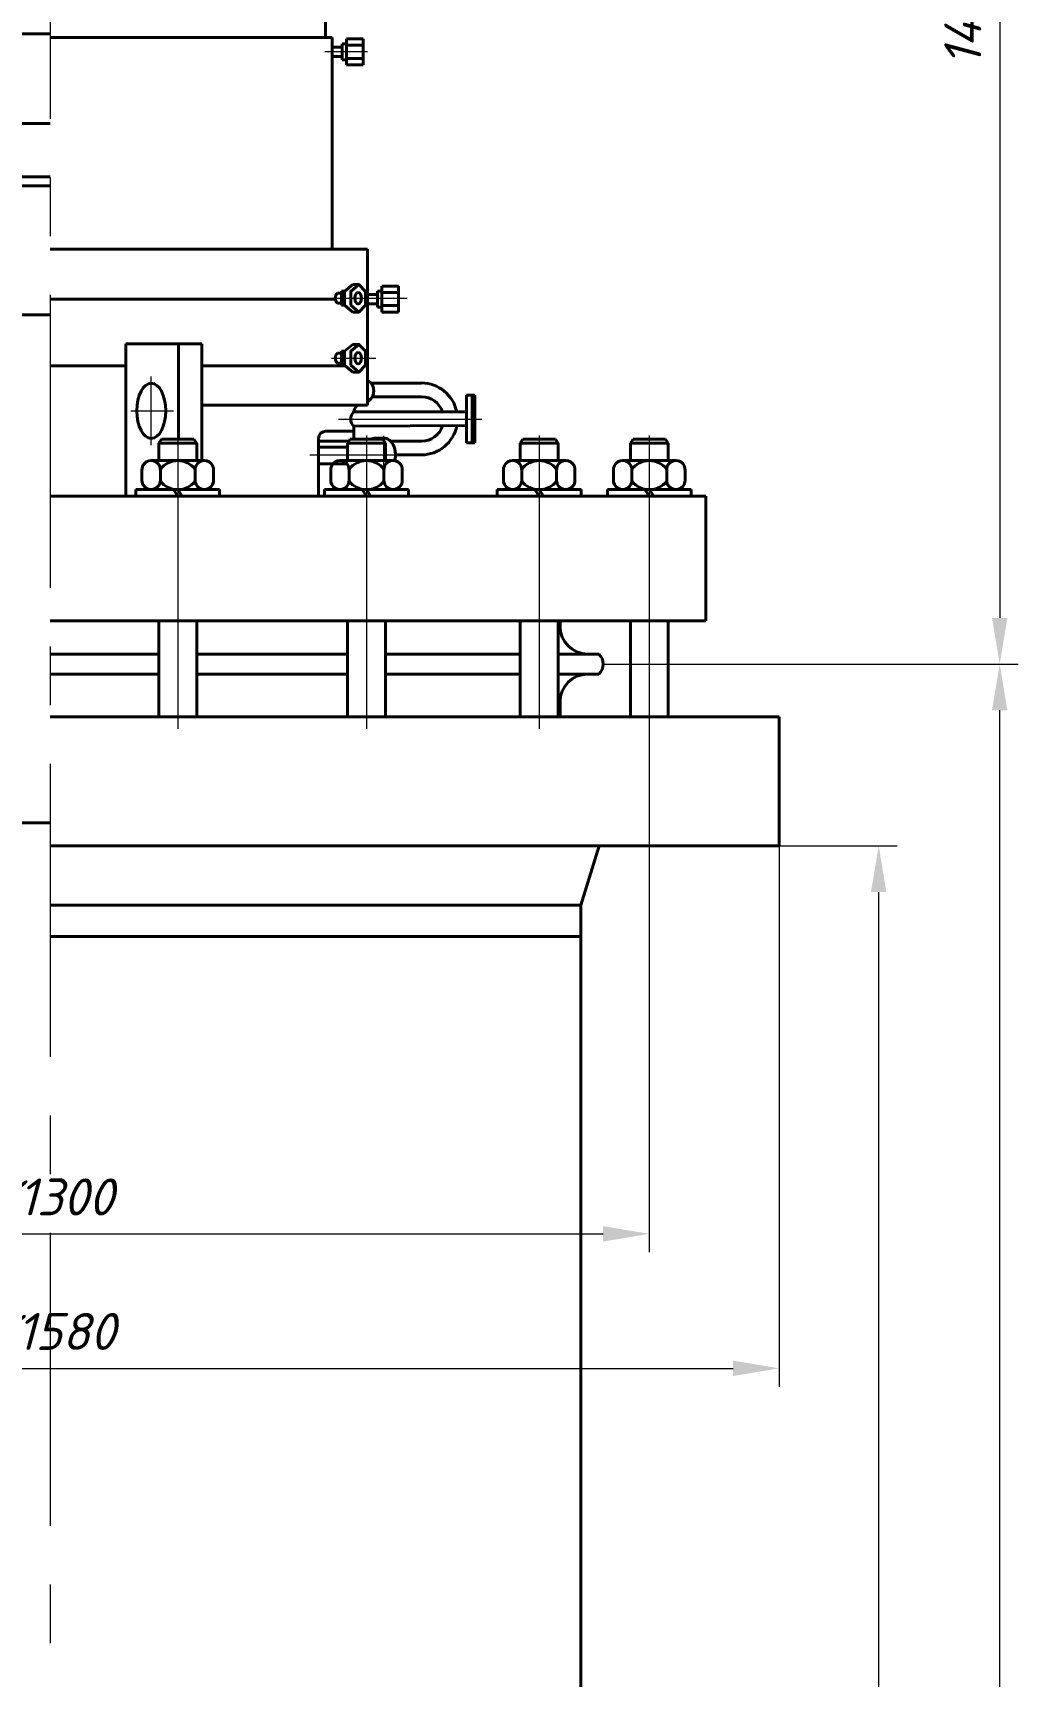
# Model space of a CAD drawing. Header units: millimetres. Extents: x 2879 to 23223, y -3142 to 6314.
# Drawn here: x 22740.1 to 22846.8, y -2630.7 to -2452.8 of the extents above; entities that cross this region are included whole.
import ezdxf

# ---------------------------------------------------------------- set-up
doc = ezdxf.new("R2010")
doc.units = ezdxf.units.MM
doc.linetypes.add('осевая', pattern=[50.8, 31.75, -6.35, 6.35, -6.35])
doc.layers.get('0').update_dxf_attribs({"lineweight": 40})
doc.layers.add('Оси', color=7, linetype='осевая', lineweight=20)
doc.layers.add('Размеры', color=7, linetype='Continuous', lineweight=20)
doc.styles.add('ADRF1', font='isocpeur.ttf', dxfattribs={"oblique": 15})
doc.dimstyles.new('гост', dxfattribs={"dimtxt": 4, "dimasz": 5, "dimexe": 2, "dimexo": 0, "dimgap": 2, "dimtad": 1, "dimtoh": 1, "dimdec": 1, "dimlfac": 10, "dimtxsty": 'ADRF1', "dimcen": 2.5, "dimadec": 0, "dimazin": 0, "dimtfac": 1, "dimtdec": 1, "dimtmove": 0, "dimatfit": 3, "dimfxl": 1, "dimlwd": 20, "dimlwe": 20, "dimarcsym": 0})

# ---------------------------------------------------------------- blocks, each defined once
blk = doc.blocks.new('*D20')
at = {"layer": 'Defpoints', "color": 0, "transparency": 16777216}
for p in [(22662.95, -2540.82), (22819.88, -2955.27), (22662.95, -3041.81)]:
    blk.add_point(p, dxfattribs=at)
at = {"layer": 'Размеры', "color": 0, "linetype": 'Continuous', "lineweight": 20, "transparency": 16777216}
for p, q in [((22662.95, -2540.82), (22662.95, -3043.81)), ((22819.88, -2955.27), (22819.88, -3043.81)), ((22814.88, -3041.81), (22667.95, -3041.81))]:
    blk.add_line(p, q, dxfattribs=at)
at = {"layer": 'Размеры', "color": 0, "transparency": 16777216}
for points in [[(22667.95, -3040.98), (22667.95, -3042.65), (22662.95, -3041.81)], [(22814.88, -3040.98), (22814.88, -3042.65), (22819.88, -3041.81)]]:
    blk.add_solid(points, dxfattribs=at)
at = {"layer": 'Размеры', "color": 0, "transparency": 16777216, "insert": (22741.41, -3037.81), "char_height": 4, "attachment_point": 5, "style": 'ADRF1'}
blk.add_mtext('1570', dxfattribs=at)
blk = doc.blocks.new('*D21')
at = {"layer": 'Defpoints', "color": 0, "transparency": 16777216}
for p in [(22801.87, -2521.12), (22844.83, -2521.12), (22741.95, -3022.27)]:
    blk.add_point(p, dxfattribs=at)
at = {"layer": 'Размеры', "color": 0, "linetype": 'Continuous', "lineweight": 20, "transparency": 16777216}
for p, q in [((22801.87, -2521.12), (22846.83, -2521.12)), ((22844.83, -3017.27), (22844.83, -2526.12)), ((22741.95, -3022.27), (22846.83, -3022.27))]:
    blk.add_line(p, q, dxfattribs=at)
at = {"layer": 'Размеры', "color": 0, "transparency": 16777216}
for points in [[(22843.99, -2526.12), (22845.66, -2526.12), (22844.83, -2521.12)], [(22843.99, -3017.27), (22845.66, -3017.27), (22844.83, -3022.27)]]:
    blk.add_solid(points, dxfattribs=at)
at = {"layer": 'Размеры', "color": 0, "transparency": 16777216, "insert": (22840.83, -2771.7), "char_height": 4, "attachment_point": 5, "rotation": 90, "style": 'ADRF1'}
blk.add_mtext('5150', dxfattribs=at)
blk = doc.blocks.new('*D22')
at = {"layer": 'Defpoints', "color": 0, "transparency": 16777216}
for p in [(22820.95, -2540.82), (22831.72, -2540.82), (22819.88, -2955.27)]:
    blk.add_point(p, dxfattribs=at)
at = {"layer": 'Размеры', "color": 0, "linetype": 'Continuous', "lineweight": 20, "transparency": 16777216}
for p, q in [((22820.95, -2540.82), (22833.72, -2540.82)), ((22831.72, -2950.27), (22831.72, -2545.82)), ((22819.88, -2955.27), (22833.72, -2955.27))]:
    blk.add_line(p, q, dxfattribs=at)
at = {"layer": 'Размеры', "color": 0, "transparency": 16777216}
for points in [[(22830.88, -2545.82), (22832.55, -2545.82), (22831.72, -2540.82)], [(22830.88, -2950.27), (22832.55, -2950.27), (22831.72, -2955.27)]]:
    blk.add_solid(points, dxfattribs=at)
at = {"layer": 'Размеры', "color": 0, "transparency": 16777216, "insert": (22827.72, -2748.05), "char_height": 4, "attachment_point": 5, "rotation": 90, "style": 'ADRF1'}
blk.add_mtext('4270', dxfattribs=at)
blk = doc.blocks.new('*D23')
at = {"layer": 'Defpoints', "color": 0, "transparency": 16777216}
for p in [(22741.95, -2381.07), (22801.87, -2521.12), (22844.83, -2521.12)]:
    blk.add_point(p, dxfattribs=at)
at = {"layer": 'Размеры', "color": 0, "linetype": 'Continuous', "lineweight": 20, "transparency": 16777216}
for p, q in [((22741.95, -2381.07), (22846.83, -2381.07)), ((22844.83, -2386.07), (22844.83, -2516.12)), ((22801.87, -2521.12), (22846.83, -2521.12))]:
    blk.add_line(p, q, dxfattribs=at)
at = {"layer": 'Размеры', "color": 0, "transparency": 16777216}
for points in [[(22843.99, -2386.07), (22845.66, -2386.07), (22844.83, -2381.07)], [(22843.99, -2516.12), (22845.66, -2516.12), (22844.83, -2521.12)]]:
    blk.add_solid(points, dxfattribs=at)
at = {"layer": 'Размеры', "color": 0, "transparency": 16777216, "insert": (22840.83, -2451.1), "char_height": 4, "attachment_point": 5, "rotation": 90, "style": 'ADRF1'}
blk.add_mtext('1400', dxfattribs=at)
blk = doc.blocks.new('*D24')
at = {"layer": 'Defpoints', "color": 0, "transparency": 16777216}
for p in [(22806.87, -2526.82), (22677.02, -2537.12), (22806.87, -2582.84)]:
    blk.add_point(p, dxfattribs=at)
at = {"layer": 'Размеры', "color": 0, "linetype": 'Continuous', "lineweight": 20, "transparency": 16777216}
for p, q in [((22806.87, -2526.82), (22806.87, -2584.84)), ((22677.02, -2537.12), (22677.02, -2584.84)), ((22682.02, -2582.84), (22801.87, -2582.84))]:
    blk.add_line(p, q, dxfattribs=at)
at = {"layer": 'Размеры', "color": 0, "transparency": 16777216}
for points in [[(22682.02, -2582.01), (22682.02, -2583.68), (22677.02, -2582.84)], [(22801.87, -2582.01), (22801.87, -2583.68), (22806.87, -2582.84)]]:
    blk.add_solid(points, dxfattribs=at)
at = {"layer": 'Размеры', "color": 0, "transparency": 16777216, "insert": (22741.95, -2578.84), "char_height": 4, "attachment_point": 5, "style": 'ADRF1'}
blk.add_mtext('%%C1300', dxfattribs=at)
blk = doc.blocks.new('*D25')
at = {"layer": 'Defpoints', "color": 0, "transparency": 16777216}
for p in [(22662.95, -2540.63), (22820.95, -2540.82), (22820.95, -2597.41)]:
    blk.add_point(p, dxfattribs=at)
at = {"layer": 'Размеры', "color": 0, "linetype": 'Continuous', "lineweight": 20, "transparency": 16777216}
for p, q in [((22662.95, -2540.63), (22662.95, -2599.41)), ((22820.95, -2540.82), (22820.95, -2599.41)), ((22667.95, -2597.41), (22815.95, -2597.41))]:
    blk.add_line(p, q, dxfattribs=at)
at = {"layer": 'Размеры', "color": 0, "transparency": 16777216}
for points in [[(22667.95, -2596.57), (22667.95, -2598.24), (22662.95, -2597.41)], [(22815.95, -2596.57), (22815.95, -2598.24), (22820.95, -2597.41)]]:
    blk.add_solid(points, dxfattribs=at)
at = {"layer": 'Размеры', "color": 0, "transparency": 16777216, "insert": (22741.95, -2593.41), "char_height": 4, "attachment_point": 5, "style": 'ADRF1'}
blk.add_mtext('%%C1580', dxfattribs=at)

msp = doc.modelspace()

# ---------------------------------------------------------------- linework, layer by layer
for p, q in [((22771.806, -2453.269), (22771.806, -2447.725)), ((22734.004, -2452.846), (22741.947, -2452.846)), ((22772.522, -2453.269), (22741.947, -2453.269)), ((22772.522, -2476.169), (22772.522, -2453.269)), ((22772.522, -2454.291), (22773.587, -2454.291)), ((22773.587, -2454.805), (22773.587, -2453.948)), ((22773.587, -2453.948), (22774.073, -2453.948)), ((22773.587, -2454.291), (22773.587, -2454.805)), ((22774.073, -2454.805), (22774.073, -2453.391)), ((22774.073, -2453.391), (22775.874, -2453.391)), ((22774.073, -2453.948), (22774.073, -2454.805)), ((22774.073, -2454.098), (22775.874, -2454.098)), ((22775.874, -2453.391), (22775.874, -2454.805)), ((22772.522, -2455.319), (22773.587, -2455.319)), ((22773.587, -2455.319), (22773.587, -2454.805)), ((22773.587, -2454.805), (22773.587, -2455.662)), ((22773.587, -2455.662), (22774.073, -2455.662)), ((22774.073, -2454.805), (22774.073, -2456.219)), ((22774.073, -2455.662), (22774.073, -2454.805)), ((22774.073, -2455.512), (22775.874, -2455.512)), ((22774.073, -2456.219), (22775.874, -2456.219)), ((22775.874, -2456.219), (22775.874, -2454.805)), ((22733.827, -2462.556), (22741.947, -2462.556)), ((22730.981, -2468.344), (22741.947, -2468.344)), ((22729.837, -2469.309), (22741.947, -2469.309)), ((22772.522, -2476.169), (22741.947, -2476.169)), ((22776.35, -2476.169), (22772.522, -2476.169)), ((22776.35, -2493.069), (22776.35, -2476.169)), ((22773.51, -2480.942), (22773.087, -2480.942)), ((22773.881, -2480.733), (22773.51, -2480.733)), ((22773.51, -2480.733), (22773.51, -2482.256)), ((22774.737, -2480.01), (22775.411, -2480.01)), ((22776.35, -2481.076), (22777.415, -2481.076)), ((22777.415, -2481.59), (22777.415, -2480.733)), ((22777.415, -2480.733), (22777.901, -2480.733)), ((22777.415, -2481.076), (22777.415, -2481.59)), ((22777.901, -2481.59), (22777.901, -2480.176)), ((22777.901, -2480.176), (22779.702, -2480.176)), ((22777.901, -2480.733), (22777.901, -2481.59)), ((22777.901, -2480.883), (22779.702, -2480.883)), ((22779.702, -2480.176), (22779.702, -2481.59)), ((22741.947, -2481.59), (22772.86, -2481.59)), ((22773.51, -2482.047), (22773.087, -2482.047)), ((22773.51, -2482.256), (22773.851, -2482.256)), ((22775.411, -2483.004), (22774.737, -2483.004)), ((22776.118, -2481.59), (22776.35, -2481.59)), ((22776.35, -2482.104), (22777.415, -2482.104)), ((22777.415, -2482.104), (22777.415, -2481.59)), ((22777.415, -2481.59), (22777.415, -2482.447)), ((22777.415, -2482.447), (22777.901, -2482.447)), ((22777.901, -2482.447), (22777.901, -2481.59)), ((22777.901, -2481.59), (22777.901, -2483.004)), ((22777.901, -2482.297), (22779.702, -2482.297)), ((22777.901, -2483.004), (22779.702, -2483.004)), ((22779.702, -2483.004), (22779.702, -2481.59)), ((22728.661, -2483.309), (22741.947, -2483.309)), ((22755.88, -2486.446), (22750.15, -2486.446)), ((22750.15, -2486.446), (22750.15, -2502.924)), ((22755.88, -2486.446), (22755.88, -2496.759)), ((22758.396, -2486.446), (22755.88, -2486.446)), ((22758.396, -2499.083), (22758.396, -2486.446)), ((22774.737, -2486.496), (22775.411, -2486.496)), ((22773.51, -2487.428), (22773.087, -2487.428)), ((22773.881, -2487.219), (22773.51, -2487.219)), ((22773.51, -2487.219), (22773.51, -2488.741)), ((22741.947, -2488.814), (22750.15, -2488.814)), ((22758.396, -2488.814), (22773.937, -2488.814)), ((22773.51, -2488.533), (22773.087, -2488.533)), ((22773.51, -2488.741), (22773.851, -2488.741)), ((22775.411, -2489.49), (22774.737, -2489.49)), ((22776.049, -2488.814), (22776.35, -2488.814)), ((22782.189, -2490.678), (22776.712, -2490.678)), ((22758.396, -2493.069), (22776.35, -2493.069)), ((22782.189, -2492.165), (22776.862, -2492.165)), ((22787.048, -2494.588), (22787.048, -2492.003)), ((22787.048, -2492.003), (22787.667, -2492.003)), ((22787.667, -2492.003), (22787.667, -2494.588)), ((22787.667, -2492.003), (22787.971, -2492.003)), ((22787.971, -2492.003), (22787.971, -2494.588)), ((22774.87, -2493.769), (22774.87, -2493.804)), ((22774.87, -2493.804), (22787.048, -2493.804)), ((22774.87, -2495.371), (22787.048, -2495.292)), ((22774.87, -2495.371), (22774.87, -2496.759)), ((22787.048, -2494.588), (22787.048, -2497.172)), ((22787.667, -2497.172), (22787.667, -2494.588)), ((22787.971, -2497.172), (22787.971, -2494.588)), ((22753.735, -2497.182), (22754.026, -2496.759)), ((22753.735, -2497.182), (22757.835, -2497.182)), ((22753.735, -2499.083), (22753.735, -2497.182)), ((22754.026, -2496.759), (22757.544, -2496.759)), ((22757.835, -2497.182), (22757.544, -2496.759)), ((22757.835, -2497.182), (22757.835, -2499.083)), ((22771.032, -2502.924), (22771.032, -2496.687)), ((22774.328, -2496.973), (22771.032, -2496.973)), ((22771.832, -2495.887), (22774.87, -2495.887)), ((22774.184, -2497.182), (22774.475, -2496.759)), ((22774.184, -2497.182), (22778.284, -2497.182)), ((22774.184, -2499.083), (22774.184, -2497.182)), ((22774.475, -2496.759), (22777.993, -2496.759)), ((22778.112, -2496.649), (22777.168, -2496.649)), ((22778.284, -2497.182), (22777.993, -2496.759)), ((22778.284, -2497.182), (22778.284, -2499.083)), ((22778.829, -2496.973), (22782.189, -2496.973)), ((22787.048, -2497.172), (22787.667, -2497.172)), ((22787.667, -2497.172), (22787.971, -2497.172)), ((22792.888, -2497.182), (22793.179, -2496.759)), ((22792.888, -2497.182), (22796.988, -2497.182)), ((22792.888, -2499.083), (22792.888, -2497.182)), ((22793.179, -2496.759), (22796.697, -2496.759)), ((22796.988, -2497.182), (22796.697, -2496.759)), ((22796.988, -2497.182), (22796.988, -2499.083)), ((22804.819, -2497.182), (22805.11, -2496.759)), ((22804.819, -2497.182), (22808.919, -2497.182)), ((22804.819, -2499.083), (22804.819, -2497.182)), ((22805.11, -2496.759), (22808.628, -2496.759)), ((22808.919, -2497.182), (22808.628, -2496.759)), ((22808.919, -2497.182), (22808.919, -2499.083)), ((22774.184, -2497.61), (22771.032, -2497.61)), ((22779.369, -2498.461), (22782.189, -2498.461)), ((22751.906, -2501.308), (22751.906, -2500.003)), ((22752.891, -2499.083), (22758.679, -2499.083)), ((22753.901, -2501.308), (22753.901, -2500.003)), ((22757.669, -2501.308), (22757.669, -2500.003)), ((22759.663, -2500.003), (22759.663, -2501.308)), ((22774.184, -2499.419), (22771.032, -2499.419)), ((22772.356, -2501.308), (22772.356, -2500.003)), ((22773.34, -2499.083), (22779.128, -2499.083)), ((22774.35, -2501.308), (22774.35, -2500.003)), ((22778.118, -2501.308), (22778.118, -2500.003)), ((22780.112, -2500.003), (22780.112, -2501.308)), ((22791.06, -2501.308), (22791.06, -2500.003)), ((22792.044, -2499.083), (22797.832, -2499.083)), ((22793.055, -2501.308), (22793.055, -2500.003)), ((22796.822, -2501.308), (22796.822, -2500.003)), ((22798.817, -2500.003), (22798.817, -2501.308)), ((22802.99, -2501.308), (22802.99, -2500.003)), ((22803.975, -2499.083), (22809.763, -2499.083)), ((22804.985, -2501.308), (22804.985, -2500.003)), ((22808.753, -2501.308), (22808.753, -2500.003)), ((22810.747, -2500.003), (22810.747, -2501.308)), ((22751.248, -2502.924), (22751.248, -2502.228)), ((22751.248, -2502.228), (22760.322, -2502.228)), ((22755.785, -2502.924), (22755.309, -2502.228)), ((22756.261, -2502.924), (22755.785, -2502.228)), ((22760.322, -2502.924), (22760.322, -2502.228)), ((22771.697, -2502.924), (22771.697, -2502.228)), ((22771.697, -2502.228), (22780.771, -2502.228)), ((22776.234, -2502.924), (22775.758, -2502.228)), ((22776.71, -2502.924), (22776.234, -2502.228)), ((22780.771, -2502.924), (22780.771, -2502.228)), ((22790.402, -2502.924), (22790.402, -2502.228)), ((22790.402, -2502.228), (22799.475, -2502.228)), ((22794.938, -2502.924), (22794.462, -2502.228)), ((22795.414, -2502.924), (22794.938, -2502.228)), ((22799.475, -2502.924), (22799.475, -2502.228)), ((22802.332, -2502.924), (22802.332, -2502.228)), ((22802.332, -2502.228), (22811.406, -2502.228)), ((22806.869, -2502.924), (22806.393, -2502.228)), ((22807.345, -2502.924), (22806.869, -2502.228)), ((22811.406, -2502.924), (22811.406, -2502.228)), ((22812.99, -2502.924), (22741.947, -2502.924)), ((22753.735, -2502.924), (22757.835, -2502.924)), ((22774.184, -2502.924), (22778.284, -2502.924)), ((22792.888, -2502.924), (22796.988, -2502.924)), ((22804.819, -2502.924), (22808.919, -2502.924)), ((22812.99, -2502.924), (22812.99, -2516.424)), ((22812.99, -2516.424), (22741.947, -2516.424)), ((22753.735, -2526.824), (22753.735, -2516.424)), ((22757.835, -2526.824), (22757.835, -2516.424)), ((22774.184, -2526.824), (22774.184, -2516.424)), ((22778.284, -2526.824), (22778.284, -2516.424)), ((22792.888, -2526.824), (22792.888, -2516.424)), ((22796.988, -2526.824), (22796.988, -2516.424)), ((22797.2, -2517.035), (22797.2, -2516.424)), ((22804.819, -2526.824), (22804.819, -2516.424)), ((22808.919, -2526.824), (22808.919, -2516.424)), ((22753.735, -2520.035), (22741.947, -2520.035)), ((22774.184, -2520.035), (22757.835, -2520.035)), ((22792.888, -2520.035), (22778.284, -2520.035)), ((22801.4, -2520.035), (22796.988, -2520.035)), ((22801.4, -2520.035), (22800.2, -2520.035)), ((22753.735, -2522.213), (22741.947, -2522.213)), ((22774.184, -2522.213), (22757.835, -2522.213)), ((22792.888, -2522.213), (22778.284, -2522.213)), ((22801.4, -2522.213), (22796.988, -2522.213)), ((22801.4, -2522.213), (22800.2, -2522.213)), ((22797.2, -2525.213), (22797.2, -2526.824)), ((22820.947, -2526.824), (22741.947, -2526.824)), ((22753.735, -2526.824), (22757.835, -2526.824)), ((22820.947, -2540.824), (22820.947, -2526.824)), ((22727.947, -2538.324), (22741.947, -2538.324)), ((22820.947, -2540.824), (22741.947, -2540.824)), ((22799.447, -2547.224), (22801.447, -2540.824)), ((22799.447, -2547.224), (22741.947, -2547.224)), ((22799.447, -2550.644), (22799.447, -2547.224)), ((22799.447, -2550.644), (22741.947, -2550.644)), ((22799.447, -2550.644), (22799.447, -2642.844))]:
    msp.add_line(p, q)
for points in [[(22774.737, -2480.01), (22773.851, -2480.759), (22773.851, -2482.256), (22774.737, -2483.004)], [(22774.737, -2486.496), (22773.851, -2487.245), (22773.851, -2488.741), (22774.737, -2489.49)]]:
    msp.add_lwpolyline(points)
for points in [[(22774.525, -2482.256), (22775.411, -2483.004), (22776.118, -2482.256), (22776.118, -2480.759), (22775.411, -2480.01), (22774.525, -2480.759)], [(22774.525, -2488.741), (22775.411, -2489.49), (22776.118, -2488.741), (22776.118, -2487.245), (22775.411, -2486.496), (22774.525, -2487.245)]]:
    msp.add_lwpolyline(points, close=True)
for centre, radius, start, end in [((22773.625, -2481.494), 0.771, 134.19899, 225.80101), ((22773.625, -2487.98), 0.771, 134.19899, 225.80101), ((22775.675, -2491.533), 1.344, 300.13298, 59.86702), ((22782.189, -2494.569), 3.892, 11.33517, 90), ((22775.57, -2493.769), 0.7, 90, 180), ((22782.189, -2494.569), 2.404, 18.55243, 90), ((22775.597, -2494.588), 1.069, 132.86259, 227.13741), ((22782.189, -2494.569), 3.892, 270, 349.1912), ((22782.189, -2494.569), 2.404, 270, 342.07898), ((22771.832, -2496.687), 0.8, 90, 180), ((22752.904, -2500.084), 1.001, 355.38436, 184.61564), ((22755.785, -2501.472), 2.389, 37.94225, 142.05775), ((22758.666, -2500.084), 1.001, 355.38436, 184.61564), ((22773.353, -2500.084), 1.001, 355.38436, 184.61564), ((22776.234, -2501.472), 2.389, 37.94225, 142.05775), ((22779.115, -2500.084), 1.001, 355.38436, 184.61564), ((22792.057, -2500.084), 1.001, 355.38436, 184.61564), ((22794.938, -2501.472), 2.389, 37.94225, 142.05775), ((22797.819, -2500.084), 1.001, 355.38436, 184.61564), ((22803.988, -2500.084), 1.001, 355.38436, 184.61564), ((22806.869, -2501.472), 2.389, 37.94225, 142.05775), ((22809.75, -2500.084), 1.001, 355.38436, 184.61564), ((22752.904, -2501.227), 1.001, 175.38436, 4.61564), ((22755.785, -2499.839), 2.389, 217.94225, 322.05775), ((22758.666, -2501.227), 1.001, 175.38436, 4.61564), ((22773.353, -2501.227), 1.001, 175.38436, 4.61564), ((22776.234, -2499.839), 2.389, 217.94225, 322.05775), ((22779.115, -2501.227), 1.001, 175.38436, 4.61564), ((22792.057, -2501.227), 1.001, 175.38436, 4.61564), ((22794.938, -2499.839), 2.389, 217.94225, 322.05775), ((22797.819, -2501.227), 1.001, 175.38436, 4.61564), ((22803.988, -2501.227), 1.001, 175.38436, 4.61564), ((22806.869, -2499.839), 2.389, 217.94225, 322.05775), ((22809.75, -2501.227), 1.001, 175.38436, 4.61564), ((22800.2, -2517.035), 3, 180, 270), ((22800.375, -2521.124), 1.495, 313.25724, 46.74276), ((22800.2, -2525.213), 3, 90, 180)]:
    msp.add_arc(centre, radius, start, end)
for centre, major_axis, ratio in [((22775.32, -2481.494), (0, 0.619), 0.5693667), ((22775.32, -2487.98), (0, 0.619), 0.5693667), ((22752.918, -2493.689), (0, 2.993), 0.5239349)]:
    msp.add_ellipse(centre, major_axis=major_axis, ratio=ratio)
for centre, start_param in [((22777.168, -2498.461), 6.2831853), ((22777.608, -2498.461), 6.2831853), ((22778.112, -2498.461), 4.3529739)]:
    msp.add_ellipse(centre, major_axis=(0, 1.812), ratio=0.6934989, start_param=start_param, end_param=6.633113)
at = {"layer": 'Оси'}
for p, q in [((22741.947, -2379.527), (22741.947, -3029.24)), ((22771.715, -2454.765), (22776.336, -2454.765)), ((22772.591, -2481.494), (22780.642, -2481.494)), ((22772.432, -2487.98), (22777.251, -2487.98)), ((22752.918, -2497.403), (22752.918, -2489.974)), ((22750.718, -2493.689), (22755.338, -2493.689)), ((22773.208, -2494.588), (22788.723, -2494.588)), ((22755.785, -2496.374), (22755.785, -2530.83)), ((22776.234, -2496.374), (22776.234, -2530.83)), ((22778.112, -2500.229), (22778.112, -2496.392)), ((22794.938, -2496.374), (22794.938, -2530.83)), ((22806.869, -2496.374), (22806.869, -2530.83)), ((22770.086, -2498.461), (22780.185, -2498.461))]:
    msp.add_line(p, q, dxfattribs=at)

# ---------------------------------------------------------------- dimensions: what is measured, and where the dimension line sits
at = {"layer": 'Размеры'}
for base, p1, p2, text, picture, middle in [((22844.825, -2521.124), (22741.947, -2381.072), (22801.87, -2521.124), '1400', '*D23', (22840.825, -2451.098)), ((22844.825, -2521.124), (22741.947, -3022.269), (22801.87, -2521.124), '5150', '*D21', (22840.825, -2771.697)), ((22831.717, -2540.824), (22819.878, -2955.268), (22820.947, -2540.824), '4270', '*D22', (22827.717, -2748.046))]:
    dim = msp.add_linear_dim(base=base, p1=p1, p2=p2, angle=90, text=text, dimstyle='гост', dxfattribs=at)
    dim.commit()
    dim.dimension.update_dxf_attribs({"geometry": picture, "text_midpoint": middle})
for base, p1, p2, text, picture, middle in [((22806.869, -2582.843), (22677.024, -2537.117), (22806.869, -2526.824), '%%C1300', '*D24', (22741.947, -2582.843)), ((22662.947, -3041.813), (22819.878, -2955.268), (22662.947, -2540.824), '1570', '*D20', (22741.412, -3041.813))]:
    dim = msp.add_linear_dim(base=base, p1=p1, p2=p2, text=text, dimstyle='гост', dxfattribs=at)
    dim.commit()
    dim.dimension.update_dxf_attribs({"geometry": picture, "text_midpoint": middle, "dimtype": 160})
dim = msp.add_linear_dim(base=(22820.947, -2597.406), p1=(22662.947, -2540.633), p2=(22820.947, -2540.824), text='%%C<>', dimstyle='гост', dxfattribs=at)
dim.commit()
dim.dimension.update_dxf_attribs({"geometry": '*D25', "text_midpoint": (22741.947, -2593.406)})

doc.saveas('drawing.dxf')
